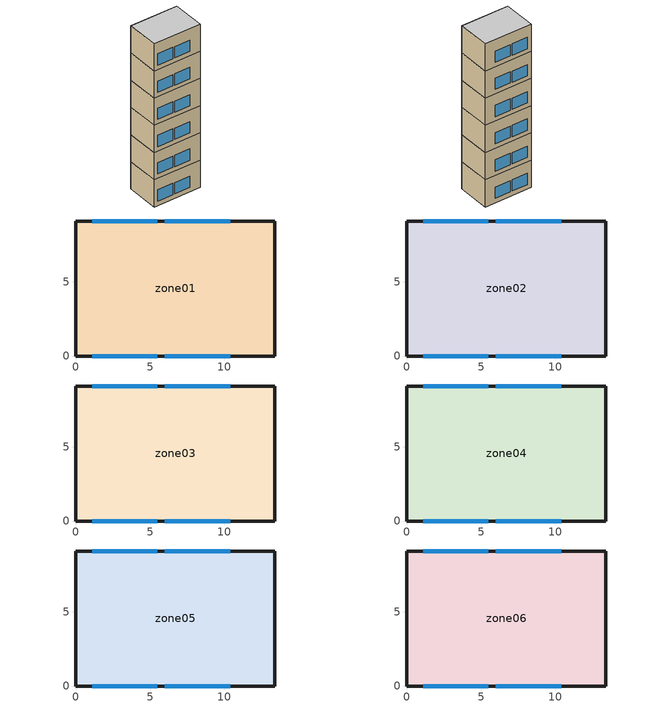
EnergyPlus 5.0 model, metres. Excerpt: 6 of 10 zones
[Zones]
zone01
 floor ground (GROUND_FLOOR): 0,0 0,9.1 13.4,9.1 13.4,0 z0
 wall outside (EXT_WALL): 13.4,0 13.4,9.1 0,9.1 0,0 13.4,0 z0:7.8
 window (EXT_WINDOW1): 1.1,0 5.5,0 / 6,0 10.4,0 / 5.5,9.1 1.1,9.1 / 10.4,9.1 6,9.1 z1.25:4.45
 ceiling to zone02 (ADJ_CEILING): 13.4,0 13.4,9.1 0,9.1 0,0 z7.8
zone02
 floor to zone01 (ADJ_CEILING): 0,0 0,9.1 13.4,9.1 13.4,0 z7.8
 wall outside (EXT_WALL): 13.4,0 13.4,9.1 0,9.1 0,0 13.4,0 z7.8:15.6
 window (EXT_WINDOW1): 1.1,0 5.5,0 / 6,0 10.4,0 / 5.5,9.1 1.1,9.1 / 10.4,9.1 6,9.1 z9.05:12.25
 ceiling to zone03 (ADJ_CEILING): 13.4,0 13.4,9.1 0,9.1 0,0 z15.6
zone03
 floor to zone02 (ADJ_CEILING): 0,0 0,9.1 13.4,9.1 13.4,0 z15.6
 wall outside (EXT_WALL): 13.4,0 13.4,9.1 0,9.1 0,0 13.4,0 z15.6:23.4
 window (EXT_WINDOW1): 1.1,0 5.5,0 / 6,0 10.4,0 / 5.5,9.1 1.1,9.1 / 10.4,9.1 6,9.1 z16.85:20.05
 ceiling to zone04 (ADJ_CEILING): 13.4,0 13.4,9.1 0,9.1 0,0 z23.4
zone04
 floor to zone03 (ADJ_CEILING): 0,0 0,9.1 13.4,9.1 13.4,0 z23.4
 wall outside (EXT_WALL): 13.4,0 13.4,9.1 0,9.1 0,0 13.4,0 z23.4:31.2
 window (EXT_WINDOW1): 1.1,0 5.5,0 / 6,0 10.4,0 / 5.5,9.1 1.1,9.1 / 10.4,9.1 6,9.1 z24.65:27.85
 ceiling to zone05 (ADJ_CEILING): 13.4,0 13.4,9.1 0,9.1 0,0 z31.2
zone05
 floor to zone04 (ADJ_CEILING): 0,0 0,9.1 13.4,9.1 13.4,0 z31.2
 wall outside (EXT_WALL): 13.4,0 13.4,9.1 0,9.1 0,0 13.4,0 z31.2:39
 window (EXT_WINDOW1): 1.1,0 5.5,0 / 6,0 10.4,0 / 5.5,9.1 1.1,9.1 / 10.4,9.1 6,9.1 z32.45:35.65
 ceiling to zone06 (ADJ_CEILING): 13.4,0 13.4,9.1 0,9.1 0,0 z39
zone06
 floor to zone05 (ADJ_CEILING): 0,0 0,9.1 13.4,9.1 13.4,0 z39
 wall outside (EXT_WALL): 13.4,0 13.4,9.1 0,9.1 0,0 13.4,0 z39:46.8
 window (EXT_WINDOW1): 1.1,0 5.5,0 / 6,0 10.4,0 / 5.5,9.1 1.1,9.1 / 10.4,9.1 6,9.1 z40.25:43.45
 ceiling to zone07 (ADJ_CEILING): 13.4,0 13.4,9.1 0,9.1 0,0 z46.8
[Building]
zone03: North Axis {deg}=0; Terrain=City; Loads Convergence Tolerance Value=0; Temperature Convergence Tolerance Value {deltaC}=0; Solar Distribution=FullInteriorAndExterior; Maximum Number of Warmup Days=0
[Site:Location]
not used: Latitude {deg}=0; Longitude {deg}=0; Time Zone {hr}=0; Elevation {m}=0
[Construction]
GROUND_FLOOR; EXT_WALL; ADJ_CEILING; EXT_WINDOW1: 
[WindowProperty:ShadingControl]
ESHADE=0; ISHADE=INPUT 1*MAX_ISHADE : SHADECNTRL=ISHADE_INTERNAL
[SurfaceProperty:OtherSideCoefficients]
BOUNDARY=IDENTICAL; BOUNDARY=INPUT 1*TBOUNDARY; BOUNDARY=INPUT 1*TBOUNDARY_2; BOUNDARY=INPUT 1*TBOUNDARY_3; BOUNDARY=INPUT 1*TGROUND; BOUNDARY=20; BOUNDARY=15
[Zone]
zone01; zone02; zone03; zone04; zone05; zone06: 0, 0, 0, 0, , 1
